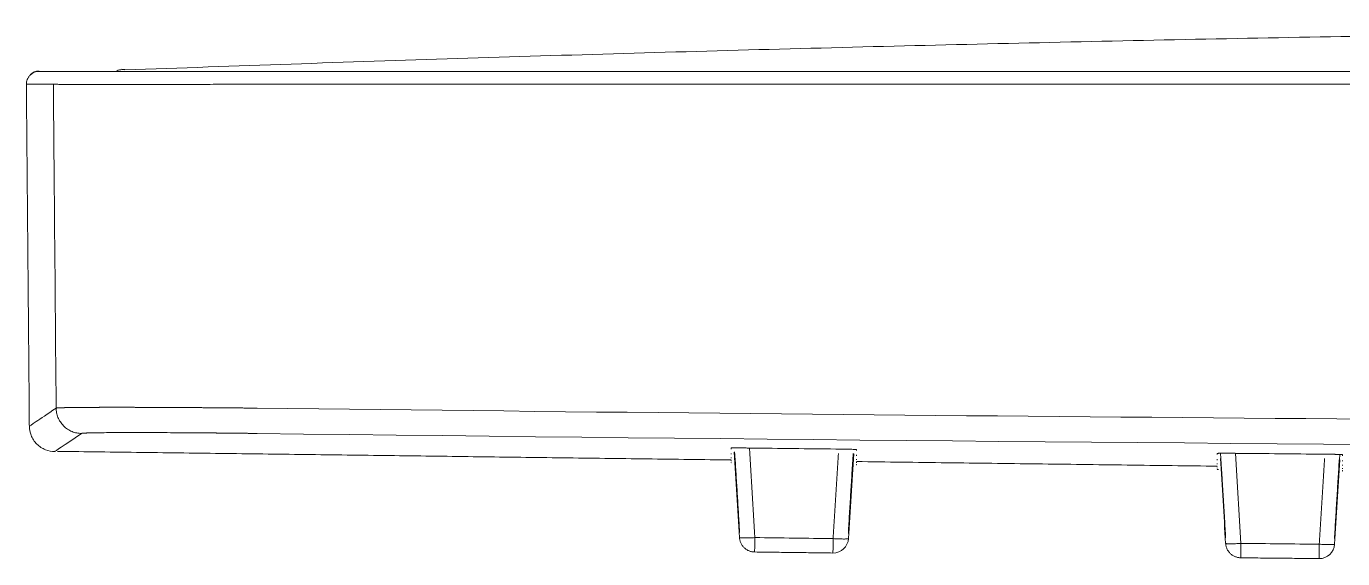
# Model space of a CAD drawing. Extents: x 8896 to 12055, y -91 to 2224.
# Drawn here: x 9756.8 to 9808.3, y 1277.7 to 1298.5 of the extents above; entities that cross this region are included whole.
import ezdxf

# ---------------------------------------------------------------- set-up
doc = ezdxf.new("R2010")
doc.units = 0
doc.header["$LTSCALE"] = 10
doc.header["$MEASUREMENT"] = 0
doc.layers.get('0').update_dxf_attribs({"linetype": 'CONTINUOUS'})
doc.layers.add('1', color=7, linetype='CONTINUOUS')

msp = doc.modelspace()

# ---------------------------------------------------------------- linework, layer by layer
at = {"ltscale": 0.5}
msp.add_line((9760.668, 1296.78), (9760.554, 1296.793), dxfattribs=at)
msp.add_arc((9757.3, 1296.269), 0.456, 87.7212, 137.3368, dxfattribs=at)
at = {"layer": '1', "color": 7, "linetype": 'Continuous', "lineweight": 13}
msp.add_line((9997.901, 1296.22), (9765.726, 1296.22), dxfattribs=at)
at = {"layer": '1', "color": 7, "linetype": 'Continuous', "lineweight": 18}
for p, q in [((9789.258, 1281.36), (9789.264, 1281.36)), ((9808.259, 1281.12), (9808.264, 1281.119)), ((9808.264, 1281.111), (9808.26, 1281.111))]:
    msp.add_line(p, q, dxfattribs=at)
at = {"layer": '1', "color": 7, "linetype": 'Continuous', "lineweight": 13}
for centre, major_axis, ratio, start_param, end_param in [((9788.351, 1278.483), (-0.008, -0.6), 0.000003, 4.773427, 6.29267), ((9807.351, 1278.264), (-0.006, -0.6), 0.000002, 4.773421, 6.293397)]:
    msp.add_ellipse(centre, major_axis=major_axis, ratio=ratio, start_param=start_param, end_param=end_param, dxfattribs=at)
at = {"layer": '1', "color": 7, "linetype": 'Continuous', "lineweight": 18}
for centre, major_axis, ratio, start_param, end_param in [((9788.351, 1278.483), (-0.6, 0), 0.999953, 1.557778, 3.080237), ((9807.351, 1278.264), (0.6, 0), 0.999946, 4.702, 6.221885)]:
    msp.add_ellipse(centre, major_axis=major_axis, ratio=ratio, start_param=start_param, end_param=end_param, dxfattribs=at)
for points, degree in [([(9864.667, 1298.46), (9812.656, 1298.709), (9760.668, 1296.78)], 2), ([(9757.318, 1296.724), (9757.317, 1296.724), (9758.372, 1296.724)], 2), ([(9765.736, 1296.724), (9881.814, 1296.724), (9997.892, 1296.724)], 2), ([(9756.818, 1296.22), (9756.936, 1282.765)], 1), ([(9757.873, 1296.22), (9757.883, 1295.057), (9757.893, 1293.893), (9757.903, 1292.73)], 3), ([(9758.968, 1282.561), (9758.271, 1282.089), (9757.924, 1281.853), (9757.925, 1281.853)], 3), ([(9997.752, 1282.561), (9920.448, 1281.617), (9843.144, 1281.617), (9765.841, 1282.561)], 3), ([(9758.04, 1281.861), (9784.365, 1281.523)], 1), ([(9784.364, 1281.95), (9784.364, 1281.963), (9784.364, 1281.976), (9784.364, 1281.99)], 3), ([(9784.364, 1281.751), (9784.364, 1281.761), (9784.364, 1281.772), (9784.364, 1281.782)], 3), ([(9784.364, 1281.596), (9784.364, 1281.604), (9784.364, 1281.612), (9784.364, 1281.62)], 3), ([(9784.486, 1281.831), (9784.554, 1280.716), (9784.623, 1279.601), (9784.691, 1278.486)], 3), ([(9784.691, 1278.686), (9784.498, 1281.837)], 1), ([(9784.689, 1278.803), (9784.518, 1281.591)], 1), ([(9785.145, 1281.99), (9786.25, 1281.976), (9787.355, 1281.963), (9788.46, 1281.95)], 3), ([(9789.133, 1281.778), (9788.948, 1278.761)], 1), ([(9789.141, 1281.773), (9788.95, 1278.649)], 1), ([(9788.95, 1278.446), (9789.018, 1279.553), (9789.086, 1280.66), (9789.153, 1281.767)], 3), ([(9789.264, 1281.931), (9789.264, 1281.917), (9789.264, 1281.904), (9789.264, 1281.891)], 3), ([(9789.264, 1281.719), (9789.264, 1281.708), (9789.264, 1281.697), (9789.264, 1281.687)], 3), ([(9803.364, 1281.737), (9803.364, 1281.751), (9803.364, 1281.765), (9803.364, 1281.78)], 3), ([(9803.487, 1281.587), (9803.555, 1280.478), (9803.623, 1279.369), (9803.691, 1278.259)], 3), ([(9803.488, 1281.787), (9803.555, 1280.683), (9803.623, 1279.58), (9803.691, 1278.476)], 3), ([(9803.689, 1278.564), (9803.503, 1281.595)], 1), ([(9804.145, 1281.782), (9805.25, 1281.772), (9806.355, 1281.761), (9807.46, 1281.751)], 3), ([(9807.95, 1278.446), (9808.017, 1279.544), (9808.084, 1280.641), (9808.151, 1281.739)], 3), ([(9808.264, 1281.733), (9808.264, 1281.718), (9808.264, 1281.704), (9808.264, 1281.689)], 3), ([(9784.364, 1281.487), (9784.364, 1281.492), (9784.364, 1281.497), (9784.364, 1281.503)], 3), ([(9784.364, 1281.423), (9784.364, 1281.425), (9784.364, 1281.428), (9784.364, 1281.431)], 3), ([(9784.364, 1281.431), (9784.364, 1281.431), (9784.368, 1281.431), (9784.376, 1281.431)], 3), ([(9784.364, 1281.404), (9784.364, 1281.404), (9784.364, 1281.404), (9784.364, 1281.404)], 3), ([(9789.264, 1281.553), (9789.264, 1281.545), (9789.264, 1281.537), (9789.264, 1281.529)], 3), ([(9789.264, 1281.433), (9789.264, 1281.428), (9789.264, 1281.422), (9789.264, 1281.417)], 3), ([(9789.264, 1281.36), (9789.264, 1281.357), (9789.264, 1281.354), (9789.264, 1281.352)], 3), ([(9789.264, 1281.332), (9789.264, 1281.332), (9789.264, 1281.332), (9789.264, 1281.332)], 3), ([(9789.266, 1281.46), (9803.366, 1281.279)], 1), ([(9803.364, 1281.522), (9803.364, 1281.533), (9803.364, 1281.544), (9803.364, 1281.556)], 3), ([(9803.364, 1281.355), (9803.364, 1281.363), (9803.364, 1281.372), (9803.364, 1281.38)], 3), ([(9803.364, 1281.237), (9803.364, 1281.242), (9803.364, 1281.248), (9803.364, 1281.254)], 3), ([(9803.364, 1281.168), (9803.364, 1281.17), (9803.364, 1281.173), (9803.364, 1281.176)], 3), ([(9803.364, 1281.147), (9803.364, 1281.147), (9803.364, 1281.147), (9803.364, 1281.147)], 3), ([(9808.132, 1281.534), (9807.948, 1278.53)], 1), ([(9807.95, 1278.227), (9808.017, 1279.326), (9808.084, 1280.425), (9808.152, 1281.524)], 3), ([(9808.264, 1281.505), (9808.264, 1281.493), (9808.264, 1281.482), (9808.264, 1281.47)], 3), ([(9808.264, 1281.327), (9808.264, 1281.318), (9808.264, 1281.309), (9808.264, 1281.301)], 3), ([(9808.264, 1281.198), (9808.264, 1281.192), (9808.264, 1281.186), (9808.264, 1281.181)], 3), ([(9808.264, 1281.119), (9808.264, 1281.116), (9808.264, 1281.113), (9808.264, 1281.111)], 3), ([(9808.264, 1281.09), (9808.264, 1281.09), (9808.264, 1281.09), (9808.264, 1281.09)], 3), ([(9788.344, 1277.883), (9785.282, 1277.923)], 1), ([(9807.345, 1277.664), (9804.283, 1277.696)], 1)]:
    msp.add_open_spline(points, degree=degree, dxfattribs=at)
for points, knots in [([(9756.965, 1296.578), (9756.94, 1296.553), (9756.896, 1296.5), (9756.835, 1296.38), (9756.818, 1296.285), (9756.818, 1296.22)], [0, 0, 0, 0, 0.260843, 0.517177, 1, 1, 1, 1]), ([(9765.736, 1296.724), (9765.722, 1296.724), (9765.685, 1296.724), (9765.612, 1296.724), (9765.507, 1296.724), (9765.37, 1296.724), (9765.201, 1296.724), (9765.021, 1296.724), (9764.841, 1296.724), (9764.667, 1296.724), (9764.486, 1296.724), (9764.27, 1296.724), (9764.021, 1296.724), (9763.745, 1296.724), (9763.471, 1296.724), (9763.201, 1296.724), (9762.962, 1296.724), (9762.654, 1296.724), (9762.329, 1296.724), (9761.972, 1296.724), (9761.569, 1296.724), (9761.092, 1296.724), (9760.561, 1296.724), (9760.078, 1296.724), (9759.733, 1296.724), (9759.499, 1296.724), (9759.352, 1296.724), (9759.215, 1296.724), (9759.087, 1296.724), (9758.996, 1296.724), (9758.928, 1296.724), (9758.871, 1296.724), (9758.798, 1296.724), (9758.712, 1296.724), (9758.62, 1296.724), (9758.563, 1296.724), (9758.532, 1296.724), (9758.527, 1296.724), (9758.521, 1296.724), (9758.515, 1296.724), (9758.509, 1296.724), (9758.502, 1296.724), (9758.495, 1296.724), (9758.488, 1296.724), (9758.48, 1296.724), (9758.472, 1296.724), (9758.464, 1296.724), (9758.456, 1296.724), (9758.448, 1296.724), (9758.44, 1296.724), (9758.432, 1296.724), (9758.425, 1296.724), (9758.417, 1296.724), (9758.41, 1296.724), (9758.403, 1296.724), (9758.397, 1296.724), (9758.391, 1296.724), (9758.385, 1296.724), (9758.381, 1296.724), (9758.377, 1296.724), (9758.374, 1296.724), (9758.372, 1296.724), (9758.372, 1296.724)], [0, 0, 0, 0, 0.003482, 0.009786, 0.018909, 0.030853, 0.045618, 0.063204, 0.07781, 0.093091, 0.109047, 0.125677, 0.150611, 0.175544, 0.200475, 0.225405, 0.250333, 0.267879, 0.313006, 0.344998, 0.375333, 0.437657, 0.49998, 0.562304, 0.624629, 0.649635, 0.674639, 0.699641, 0.72464, 0.749636, 0.75785, 0.771089, 0.789351, 0.812639, 0.840951, 0.87429, 0.876279, 0.878496, 0.88094, 0.883613, 0.886512, 0.88964, 0.892995, 0.896578, 0.900388, 0.904426, 0.908692, 0.913185, 0.917907, 0.922855, 0.928032, 0.933436, 0.939068, 0.944928, 0.951015, 0.95733, 0.963872, 0.970642, 0.97764, 0.984866, 0.992319, 1, 1, 1, 1]), ([(9760.554, 1296.793), (9760.52, 1296.793), (9760.455, 1296.785), (9760.374, 1296.758), (9760.328, 1296.734), (9760.312, 1296.724)], [0, 0, 0, 0, 0.2110774, 0.4212703, 0.5399308, 0.5399308, 0.5399308, 0.5399308]), ([(9997.793, 1283.551), (9972.156, 1283.241), (9920.561, 1282.823), (9843.234, 1282.822), (9791.556, 1283.24), (9765.835, 1283.551)], [0, 0, 0, 0, 0.331623, 0.667293, 1, 1, 1, 1]), ([(9756.935, 1282.857), (9756.936, 1282.726), (9756.971, 1282.538), (9757.092, 1282.303), (9757.222, 1282.142), (9757.381, 1282.012), (9757.615, 1281.891), (9757.803, 1281.855), (9757.934, 1281.853)], [0, 0, 0, 0, 0.239814, 0.368845, 0.500546, 0.632167, 0.760968, 1, 1, 1, 1]), ([(9765.841, 1282.561), (9765.828, 1282.561), (9765.801, 1282.562), (9765.762, 1282.562), (9765.722, 1282.563), (9765.683, 1282.563), (9765.643, 1282.564), (9765.604, 1282.564), (9765.565, 1282.565), (9765.526, 1282.565), (9765.486, 1282.565), (9765.447, 1282.566), (9765.408, 1282.566), (9765.369, 1282.567), (9765.33, 1282.567), (9765.291, 1282.568), (9765.252, 1282.568), (9765.213, 1282.569), (9765.174, 1282.569), (9765.135, 1282.569), (9765.097, 1282.57), (9765.058, 1282.57), (9765.019, 1282.571), (9764.981, 1282.571), (9764.942, 1282.572), (9764.903, 1282.572), (9764.865, 1282.572), (9764.827, 1282.573), (9764.788, 1282.573), (9764.75, 1282.573), (9764.711, 1282.574), (9764.673, 1282.574), (9764.635, 1282.575), (9764.597, 1282.575), (9764.559, 1282.575), (9764.521, 1282.576), (9764.482, 1282.576), (9764.444, 1282.577), (9764.406, 1282.577), (9764.369, 1282.577), (9764.331, 1282.578), (9764.293, 1282.578), (9764.255, 1282.578), (9764.217, 1282.579), (9764.18, 1282.579), (9764.142, 1282.579), (9764.104, 1282.58), (9764.067, 1282.58), (9764.029, 1282.58), (9763.992, 1282.581), (9763.954, 1282.581), (9763.917, 1282.581), (9763.88, 1282.582), (9763.842, 1282.582), (9763.805, 1282.582), (9763.768, 1282.583), (9763.731, 1282.583), (9763.694, 1282.583), (9763.657, 1282.583), (9763.619, 1282.584), (9763.582, 1282.584), (9763.546, 1282.584), (9763.509, 1282.585), (9763.472, 1282.585), (9763.435, 1282.585), (9763.398, 1282.585), (9763.361, 1282.586), (9763.164, 1282.587), (9762.812, 1282.589), (9762.324, 1282.592), (9761.861, 1282.594), (9761.423, 1282.595), (9760.978, 1282.596), (9760.539, 1282.595), (9760.125, 1282.593), (9759.769, 1282.59), (9759.561, 1282.587), (9759.453, 1282.585), (9759.423, 1282.585), (9759.394, 1282.584), (9759.365, 1282.584), (9759.338, 1282.583), (9759.311, 1282.582), (9759.286, 1282.582), (9759.261, 1282.581), (9759.238, 1282.58), (9759.215, 1282.58), (9759.194, 1282.579), (9759.173, 1282.578), (9759.154, 1282.577), (9759.135, 1282.577), (9759.117, 1282.576), (9759.101, 1282.575), (9759.085, 1282.574), (9759.07, 1282.573), (9759.057, 1282.573), (9759.044, 1282.572), (9759.032, 1282.571), (9759.021, 1282.57), (9759.011, 1282.569), (9759.003, 1282.568), (9758.995, 1282.567), (9758.988, 1282.566), (9758.982, 1282.565), (9758.977, 1282.564), (9758.973, 1282.563), (9758.97, 1282.562), (9758.969, 1282.562), (9758.968, 1282.561)], [0, 0, 0, 0, 0.003684, 0.007365, 0.011042, 0.014716, 0.018386, 0.022053, 0.025717, 0.029378, 0.033036, 0.036691, 0.040343, 0.043993, 0.047641, 0.051286, 0.054929, 0.05857, 0.062209, 0.065846, 0.069481, 0.073115, 0.076747, 0.080378, 0.084007, 0.087635, 0.091262, 0.094889, 0.098514, 0.102139, 0.105763, 0.109386, 0.11301, 0.116633, 0.120256, 0.123878, 0.127501, 0.131124, 0.134748, 0.138372, 0.141996, 0.145621, 0.149247, 0.152874, 0.156502, 0.160131, 0.163761, 0.167393, 0.171026, 0.174661, 0.178297, 0.181936, 0.185576, 0.189218, 0.192863, 0.196509, 0.200158, 0.20381, 0.207464, 0.211121, 0.214781, 0.218444, 0.22211, 0.225779, 0.229451, 0.233127, 0.236806, 0.240489, 0.29273, 0.34447, 0.396043, 0.447782, 0.50002, 0.565206, 0.629749, 0.6943, 0.759511, 0.767347, 0.775167, 0.782973, 0.790764, 0.798543, 0.80631, 0.814067, 0.821815, 0.829555, 0.837287, 0.845013, 0.852735, 0.860453, 0.868168, 0.875881, 0.883594, 0.891308, 0.899024, 0.906742, 0.914465, 0.922193, 0.929927, 0.937669, 0.945419, 0.953178, 0.960949, 0.968731, 0.976526, 0.984335, 0.99216, 1, 1, 1, 1]), ([(9784.364, 1281.99), (9784.365, 1281.99), (9784.37, 1281.991), (9784.386, 1281.992), (9784.392, 1281.992), (9784.407, 1281.992), (9784.416, 1281.992), (9784.446, 1281.993), (9784.47, 1281.993), (9784.512, 1281.993), (9784.527, 1281.993), (9784.56, 1281.994), (9784.577, 1281.994), (9784.631, 1281.994), (9784.67, 1281.994), (9784.734, 1281.993), (9784.756, 1281.993), (9784.801, 1281.993), (9784.824, 1281.993), (9784.894, 1281.992), (9784.942, 1281.992), (9785.043, 1281.991), (9785.094, 1281.99), (9785.145, 1281.99)], [0, 0, 0, 0, 0.125, 0.125, 0.1875, 0.1875, 0.25, 0.25, 0.375, 0.375, 0.4375, 0.4375, 0.5, 0.5, 0.625, 0.625, 0.6875, 0.6875, 0.75, 0.75, 0.875, 0.875, 1, 1, 1, 1]), ([(9788.46, 1281.95), (9788.513, 1281.95), (9788.566, 1281.949), (9788.643, 1281.948), (9788.669, 1281.948), (9788.707, 1281.947), (9788.72, 1281.947), (9788.745, 1281.946), (9788.758, 1281.946), (9788.819, 1281.945), (9788.866, 1281.944), (9788.921, 1281.943), (9788.932, 1281.943), (9788.953, 1281.943), (9788.964, 1281.942), (9788.994, 1281.942), (9789.014, 1281.941), (9789.07, 1281.94), (9789.103, 1281.939), (9789.14, 1281.938), (9789.147, 1281.938), (9789.16, 1281.937), (9789.18, 1281.937), (9789.207, 1281.935), (9789.224, 1281.935), (9789.239, 1281.934), (9789.245, 1281.933), (9789.26, 1281.932), (9789.265, 1281.932), (9789.264, 1281.931)], [0, 0, 0, 0, 0.125, 0.125, 0.1875, 0.1875, 0.21875, 0.21875, 0.25, 0.25, 0.375, 0.375, 0.40625, 0.40625, 0.4375, 0.4375, 0.5, 0.5, 0.625, 0.625, 0.65625, 0.65625, 0.6875, 0.75, 0.8125, 0.8125, 0.875, 0.875, 1, 1, 1, 1]), ([(9803.364, 1281.78), (9803.365, 1281.78), (9803.37, 1281.781), (9803.386, 1281.782), (9803.392, 1281.782), (9803.407, 1281.783), (9803.416, 1281.783), (9803.446, 1281.783), (9803.47, 1281.784), (9803.512, 1281.784), (9803.527, 1281.784), (9803.56, 1281.785), (9803.577, 1281.785), (9803.631, 1281.785), (9803.67, 1281.785), (9803.734, 1281.785), (9803.756, 1281.785), (9803.801, 1281.785), (9803.823, 1281.785), (9803.894, 1281.784), (9803.942, 1281.784), (9804.043, 1281.783), (9804.094, 1281.783), (9804.145, 1281.782)], [0, 0, 0, 0, 0.125, 0.125, 0.1875, 0.1875, 0.25, 0.25, 0.375, 0.375, 0.4375, 0.4375, 0.5, 0.5, 0.625, 0.625, 0.6875, 0.6875, 0.75, 0.75, 0.875, 0.875, 1, 1, 1, 1]), ([(9807.46, 1281.751), (9807.513, 1281.75), (9807.566, 1281.75), (9807.643, 1281.749), (9807.669, 1281.749), (9807.707, 1281.748), (9807.72, 1281.748), (9807.745, 1281.748), (9807.758, 1281.747), (9807.819, 1281.746), (9807.866, 1281.746), (9807.921, 1281.745), (9807.932, 1281.744), (9807.953, 1281.744), (9807.964, 1281.744), (9807.994, 1281.743), (9808.014, 1281.743), (9808.07, 1281.742), (9808.103, 1281.741), (9808.14, 1281.74), (9808.147, 1281.739), (9808.16, 1281.739), (9808.18, 1281.738), (9808.207, 1281.737), (9808.224, 1281.736), (9808.239, 1281.736), (9808.246, 1281.735), (9808.26, 1281.734), (9808.265, 1281.733), (9808.264, 1281.733)], [0, 0, 0, 0, 0.125, 0.125, 0.1875, 0.1875, 0.21875, 0.21875, 0.25, 0.25, 0.375, 0.375, 0.40625, 0.40625, 0.4375, 0.4375, 0.5, 0.5, 0.625, 0.625, 0.65625, 0.65625, 0.6875, 0.75, 0.8125, 0.8125, 0.875, 0.875, 1, 1, 1, 1]), ([(9789.245, 1281.333), (9789.246, 1281.333), (9789.247, 1281.333), (9789.259, 1281.333), (9789.264, 1281.332), (9789.264, 1281.332)], [0, 0, 0, 0, 0.108538, 0.108538, 1, 1, 1, 1]), ([(9803.384, 1281.167), (9803.382, 1281.167), (9803.38, 1281.167), (9803.368, 1281.167), (9803.364, 1281.167), (9803.364, 1281.168)], [0, 0, 0, 0, 0.14494, 0.14494, 1, 1, 1, 1]), ([(9803.364, 1281.147), (9803.364, 1281.147), (9803.369, 1281.147), (9803.384, 1281.147), (9803.39, 1281.147), (9803.401, 1281.147), (9803.405, 1281.147), (9803.409, 1281.147)], [0, 0, 0, 0, 0.580004, 0.580004, 0.870006, 0.870006, 1, 1, 1, 1]), ([(9808.244, 1281.09), (9808.246, 1281.09), (9808.247, 1281.09), (9808.259, 1281.09), (9808.264, 1281.09), (9808.264, 1281.09)], [0, 0, 0, 0, 0.123283, 0.123283, 1, 1, 1, 1])]:
    msp.add_open_spline(points, degree=3, knots=knots, dxfattribs=at)
for points, weights in [([(9757.873, 1296.22), (9756.818, 1296.22), (9756.818, 1296.22)], [1, 0.999958696706, 1]), ([(9784.691, 1278.486), (9784.725, 1277.93), (9785.282, 1277.923)], [1, 0.732877514736, 1]), ([(9785.289, 1278.486), (9785.282, 1277.917), (9785.282, 1277.923)], [1, 0.725145119628, 1]), ([(9803.691, 1278.259), (9803.725, 1277.702), (9804.283, 1277.696)], [1, 0.731997146414, 1]), ([(9804.289, 1278.259), (9804.283, 1277.69), (9804.283, 1277.696)], [1, 0.72489274961, 1])]:
    msp.add_rational_spline(points, weights, degree=2, dxfattribs=at)
at = {"layer": '1', "color": 7, "linetype": 'Continuous', "lineweight": 13}
for points, knots in [([(9757.874, 1296.22), (9757.88, 1296.22), (9757.909, 1296.22), (9758.005, 1296.22), (9758.071, 1296.219), (9758.23, 1296.219), (9758.324, 1296.219), (9758.528, 1296.219), (9758.64, 1296.219), (9758.874, 1296.219), (9758.996, 1296.219), (9759.244, 1296.219), (9759.37, 1296.219), (9759.62, 1296.219), (9759.744, 1296.218), (9759.925, 1296.218), (9759.985, 1296.218), (9760.073, 1296.218), (9760.116, 1296.218), (9760.166, 1296.218), (9760.191, 1296.218), (9760.201, 1296.218), (9760.208, 1296.218), (9760.212, 1296.218), (9760.327, 1296.218), (9760.45, 1296.218), (9760.723, 1296.218), (9760.873, 1296.219), (9761.203, 1296.219), (9761.382, 1296.219), (9761.772, 1296.219), (9761.983, 1296.219), (9762.438, 1296.219), (9762.681, 1296.219), (9763.203, 1296.219), (9763.481, 1296.219), (9764.069, 1296.219), (9764.38, 1296.22), (9765.031, 1296.22), (9765.373, 1296.22), (9765.726, 1296.22)], [0, 0, 0, 0, 0.0625, 0.0625, 0.125, 0.125, 0.1875, 0.1875, 0.25, 0.25, 0.3125, 0.3125, 0.375, 0.375, 0.4375, 0.4375, 0.46875, 0.46875, 0.484375, 0.492187, 0.496094, 0.498047, 0.498047, 0.5, 0.5, 0.5625, 0.5625, 0.625, 0.625, 0.6875, 0.6875, 0.75, 0.75, 0.8125, 0.8125, 0.875, 0.875, 0.9375, 0.9375, 1, 1, 1, 1]), ([(9757.982, 1283.552), (9757.633, 1283.317), (9757.371, 1283.14), (9757.022, 1282.905), (9756.935, 1282.846), (9756.935, 1282.845)], [0, 0, 0, 0, 0.5, 0.5, 1, 1, 1, 1]), ([(9757.982, 1283.552), (9757.982, 1283.552), (9757.983, 1283.552), (9757.984, 1283.552), (9757.985, 1283.553), (9757.987, 1283.553), (9757.989, 1283.554), (9757.991, 1283.554), (9757.994, 1283.555), (9757.996, 1283.555), (9757.999, 1283.555), (9758.002, 1283.556), (9758.006, 1283.556), (9758.009, 1283.557), (9758.013, 1283.557), (9758.017, 1283.557), (9758.022, 1283.558), (9758.026, 1283.558), (9758.031, 1283.559), (9758.036, 1283.559), (9758.041, 1283.559), (9758.047, 1283.56), (9758.053, 1283.56), (9758.059, 1283.56), (9758.065, 1283.561), (9758.071, 1283.561), (9758.078, 1283.562), (9758.085, 1283.562), (9758.092, 1283.562), (9758.1, 1283.563), (9758.107, 1283.563), (9758.115, 1283.563), (9758.123, 1283.564), (9758.131, 1283.564), (9758.14, 1283.564), (9758.149, 1283.565), (9758.158, 1283.565), (9758.167, 1283.565), (9758.176, 1283.566), (9758.186, 1283.566), (9758.196, 1283.566), (9758.206, 1283.567), (9758.216, 1283.567), (9758.227, 1283.567), (9758.238, 1283.568), (9758.249, 1283.568), (9758.26, 1283.568), (9758.271, 1283.568), (9758.283, 1283.569), (9758.295, 1283.569), (9758.307, 1283.569), (9758.319, 1283.57), (9758.331, 1283.57), (9758.344, 1283.57), (9758.357, 1283.57), (9758.37, 1283.571), (9758.383, 1283.571), (9758.397, 1283.571), (9758.411, 1283.572), (9758.425, 1283.572), (9758.439, 1283.572), (9758.453, 1283.572), (9758.468, 1283.573), (9758.482, 1283.573), (9758.497, 1283.573), (9758.513, 1283.573), (9758.528, 1283.574), (9758.543, 1283.574), (9758.559, 1283.574), (9758.575, 1283.574), (9758.591, 1283.575), (9758.608, 1283.575), (9758.624, 1283.575), (9758.641, 1283.575), (9758.658, 1283.575), (9758.675, 1283.576), (9758.692, 1283.576), (9758.71, 1283.576), (9758.727, 1283.576), (9758.745, 1283.577), (9758.763, 1283.577), (9758.782, 1283.577), (9758.8, 1283.577), (9758.819, 1283.577), (9758.837, 1283.577), (9758.856, 1283.578), (9758.875, 1283.578), (9758.895, 1283.578), (9758.914, 1283.578), (9758.934, 1283.578), (9758.954, 1283.579), (9758.974, 1283.579), (9758.994, 1283.579), (9759.015, 1283.579), (9759.035, 1283.579), (9759.056, 1283.579), (9759.077, 1283.58), (9759.098, 1283.58), (9759.119, 1283.58), (9759.14, 1283.58), (9759.162, 1283.58), (9759.184, 1283.58), (9759.206, 1283.58), (9759.228, 1283.581), (9759.25, 1283.581), (9759.272, 1283.581), (9759.295, 1283.581), (9759.318, 1283.581), (9759.341, 1283.581), (9759.364, 1283.581), (9759.387, 1283.581), (9759.41, 1283.582), (9759.434, 1283.582), (9759.457, 1283.582), (9759.481, 1283.582), (9759.505, 1283.582), (9759.529, 1283.582), (9759.553, 1283.582), (9759.578, 1283.582), (9759.602, 1283.582), (9759.627, 1283.582), (9759.652, 1283.582), (9759.677, 1283.583), (9759.702, 1283.583), (9759.727, 1283.583), (9759.753, 1283.583), (9759.778, 1283.583), (9759.804, 1283.583), (9759.83, 1283.583), (9759.856, 1283.583), (9759.882, 1283.583), (9759.908, 1283.583), (9759.934, 1283.583), (9759.961, 1283.583), (9759.988, 1283.583), (9760.014, 1283.583), (9760.041, 1283.583), (9760.068, 1283.583), (9760.095, 1283.583), (9760.123, 1283.583), (9760.15, 1283.583), (9760.178, 1283.583), (9760.205, 1283.583), (9760.233, 1283.583), (9760.261, 1283.583), (9760.289, 1283.583), (9760.317, 1283.583), (9760.354, 1283.583), (9760.4, 1283.583), (9760.456, 1283.583), (9760.512, 1283.583), (9760.568, 1283.583), (9760.626, 1283.583), (9760.683, 1283.583), (9760.742, 1283.583), (9760.801, 1283.583), (9760.86, 1283.583), (9760.92, 1283.583), (9760.981, 1283.583), (9761.042, 1283.583), (9761.104, 1283.582), (9761.167, 1283.582), (9761.23, 1283.582), (9761.293, 1283.582), (9761.357, 1283.582), (9761.422, 1283.581), (9761.487, 1283.581), (9761.553, 1283.581), (9761.619, 1283.581), (9761.686, 1283.581), (9761.753, 1283.58), (9761.821, 1283.58), (9761.89, 1283.58), (9761.959, 1283.579), (9762.028, 1283.579), (9762.098, 1283.579), (9762.168, 1283.578), (9762.239, 1283.578), (9762.311, 1283.578), (9762.383, 1283.577), (9762.455, 1283.577), (9762.528, 1283.577), (9762.601, 1283.576), (9762.675, 1283.576), (9762.749, 1283.575), (9762.824, 1283.575), (9762.899, 1283.575), (9762.974, 1283.574), (9763.05, 1283.574), (9763.127, 1283.573), (9763.203, 1283.573), (9763.281, 1283.572), (9763.358, 1283.572), (9763.436, 1283.571), (9763.515, 1283.571), (9763.593, 1283.57), (9763.673, 1283.57), (9763.752, 1283.569), (9763.832, 1283.568), (9763.912, 1283.568), (9763.993, 1283.567), (9764.074, 1283.567), (9764.155, 1283.566), (9764.236, 1283.565), (9764.318, 1283.565), (9764.4, 1283.564), (9764.483, 1283.563), (9764.566, 1283.563), (9764.649, 1283.562), (9764.732, 1283.561), (9764.815, 1283.561), (9764.899, 1283.56), (9764.983, 1283.559), (9765.068, 1283.559), (9765.152, 1283.558), (9765.237, 1283.557), (9765.322, 1283.556), (9765.407, 1283.556), (9765.492, 1283.555), (9765.578, 1283.554), (9765.663, 1283.553), (9765.749, 1283.552), (9765.806, 1283.552), (9765.835, 1283.551)], [0, 0, 0, 0, 0.003633, 0.007264, 0.010892, 0.014517, 0.01814, 0.02176, 0.025377, 0.028992, 0.032604, 0.036214, 0.03982, 0.043425, 0.047026, 0.050625, 0.054221, 0.057815, 0.061406, 0.064994, 0.06858, 0.072163, 0.075744, 0.079322, 0.082897, 0.086469, 0.090039, 0.093606, 0.097171, 0.100733, 0.104292, 0.107849, 0.111403, 0.114955, 0.118503, 0.12205, 0.125593, 0.129134, 0.132672, 0.136208, 0.139741, 0.143271, 0.146799, 0.150324, 0.153846, 0.157366, 0.160883, 0.164398, 0.16791, 0.171419, 0.174925, 0.178429, 0.181931, 0.185429, 0.188925, 0.192419, 0.19591, 0.199398, 0.202883, 0.206366, 0.209846, 0.213324, 0.216799, 0.220271, 0.223741, 0.227208, 0.230672, 0.234134, 0.237593, 0.24105, 0.244504, 0.247955, 0.251403, 0.254849, 0.258293, 0.261733, 0.265171, 0.268607, 0.27204, 0.27547, 0.278897, 0.282322, 0.285744, 0.289164, 0.292581, 0.295995, 0.299407, 0.302816, 0.306222, 0.309626, 0.313027, 0.316426, 0.319822, 0.323215, 0.326606, 0.329994, 0.333379, 0.336762, 0.340142, 0.343519, 0.346894, 0.350266, 0.353636, 0.357003, 0.360367, 0.363728, 0.367087, 0.370444, 0.373798, 0.377149, 0.380497, 0.383843, 0.387186, 0.390527, 0.393865, 0.3972, 0.400533, 0.403863, 0.40719, 0.410515, 0.413837, 0.417156, 0.420473, 0.423787, 0.427099, 0.430408, 0.433714, 0.437018, 0.440319, 0.443618, 0.446913, 0.450207, 0.453497, 0.456785, 0.46007, 0.463353, 0.466633, 0.46991, 0.473185, 0.476457, 0.479727, 0.482993, 0.486258, 0.489519, 0.492778, 0.496034, 0.499288, 0.502539, 0.508799, 0.515069, 0.52135, 0.52764, 0.53394, 0.540251, 0.546571, 0.552902, 0.559242, 0.565593, 0.571954, 0.578324, 0.584705, 0.591096, 0.597497, 0.603908, 0.610329, 0.616761, 0.623202, 0.629653, 0.636115, 0.642586, 0.649068, 0.655559, 0.662061, 0.668573, 0.675095, 0.681627, 0.688169, 0.694721, 0.701283, 0.707855, 0.714438, 0.72103, 0.727633, 0.734245, 0.740868, 0.747501, 0.754143, 0.760796, 0.767459, 0.774132, 0.780815, 0.787509, 0.794212, 0.800925, 0.807649, 0.814382, 0.821126, 0.827879, 0.834643, 0.841417, 0.848201, 0.854995, 0.861799, 0.868613, 0.875438, 0.882272, 0.889117, 0.895971, 0.902836, 0.90971, 0.916595, 0.92349, 0.930395, 0.93731, 0.944235, 0.951171, 0.958116, 0.965071, 0.972037, 0.979013, 0.985998, 0.992994, 1, 1, 1, 1]), ([(9758.968, 1282.561), (9758.91, 1282.562), (9758.85, 1282.568), (9758.728, 1282.592), (9758.666, 1282.61), (9758.545, 1282.659), (9758.486, 1282.69), (9758.374, 1282.764), (9758.321, 1282.807), (9758.226, 1282.904), (9758.183, 1282.957), (9758.109, 1283.069), (9758.078, 1283.128), (9758.03, 1283.249), (9758.012, 1283.311), (9757.988, 1283.433), (9757.983, 1283.493), (9757.982, 1283.552)], [0, 0, 0, 0, 0.125, 0.125, 0.25, 0.25, 0.375, 0.375, 0.5, 0.5, 0.625, 0.625, 0.75, 0.75, 0.875, 0.875, 1, 1, 1, 1])]:
    msp.add_open_spline(points, degree=3, knots=knots, dxfattribs=at)
for points, degree in [([(9757.903, 1292.73), (9757.93, 1289.67), (9757.956, 1286.611), (9757.982, 1283.552)], 3), ([(9785.289, 1278.486), (9785.218, 1279.654), (9785.146, 1280.822), (9785.075, 1281.99)], 3), ([(9788.351, 1278.446), (9788.555, 1281.776)], 1), ([(9804.289, 1278.259), (9804.217, 1279.434), (9804.145, 1280.608), (9804.073, 1281.783)], 3), ([(9807.351, 1278.227), (9807.556, 1281.576)], 1), ([(9788.351, 1278.446), (9787.33, 1278.459), (9786.31, 1278.473), (9785.289, 1278.486)], 3), ([(9807.351, 1278.227), (9806.33, 1278.238), (9805.31, 1278.249), (9804.289, 1278.259)], 3)]:
    msp.add_open_spline(points, degree=degree, dxfattribs=at)
for points, weights in [([(9785.289, 1278.486), (9784.693, 1278.449), (9784.691, 1278.486)], [1, 0.708551936602, 1]), ([(9788.351, 1278.446), (9788.948, 1278.41), (9788.95, 1278.446)], [1, 0.707939257199, 1]), ([(9804.289, 1278.259), (9803.692, 1278.223), (9803.691, 1278.259)], [1, 0.70848011681, 1]), ([(9807.351, 1278.227), (9807.948, 1278.191), (9807.95, 1278.227)], [1, 0.707980304435, 1])]:
    msp.add_rational_spline(points, weights, degree=2, dxfattribs=at)

doc.saveas('drawing.dxf')
